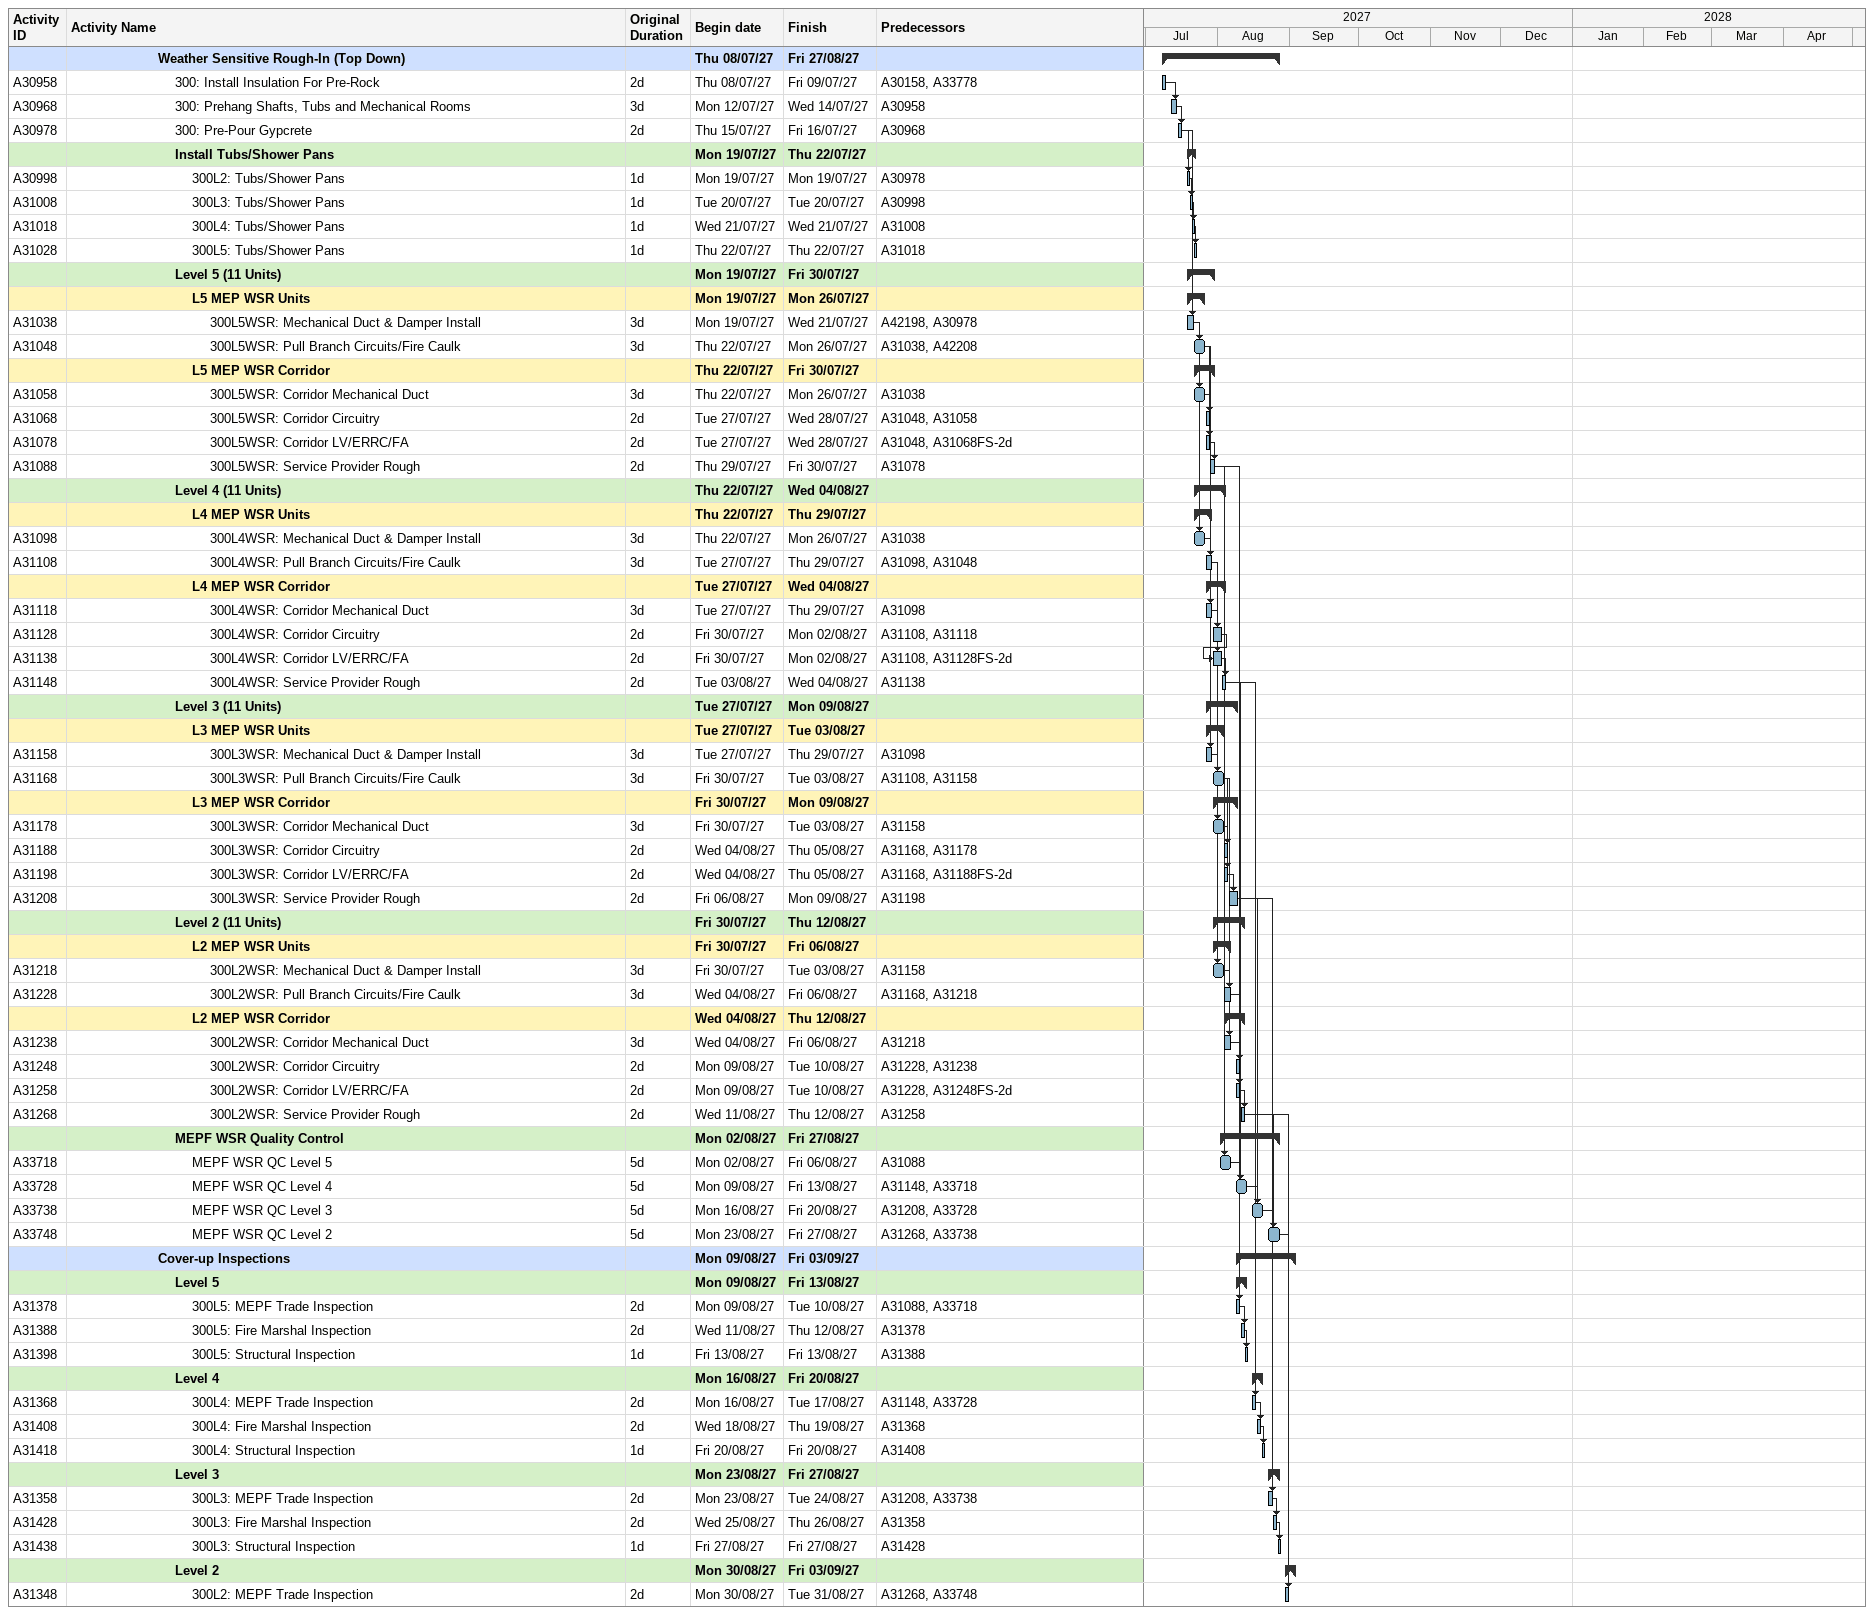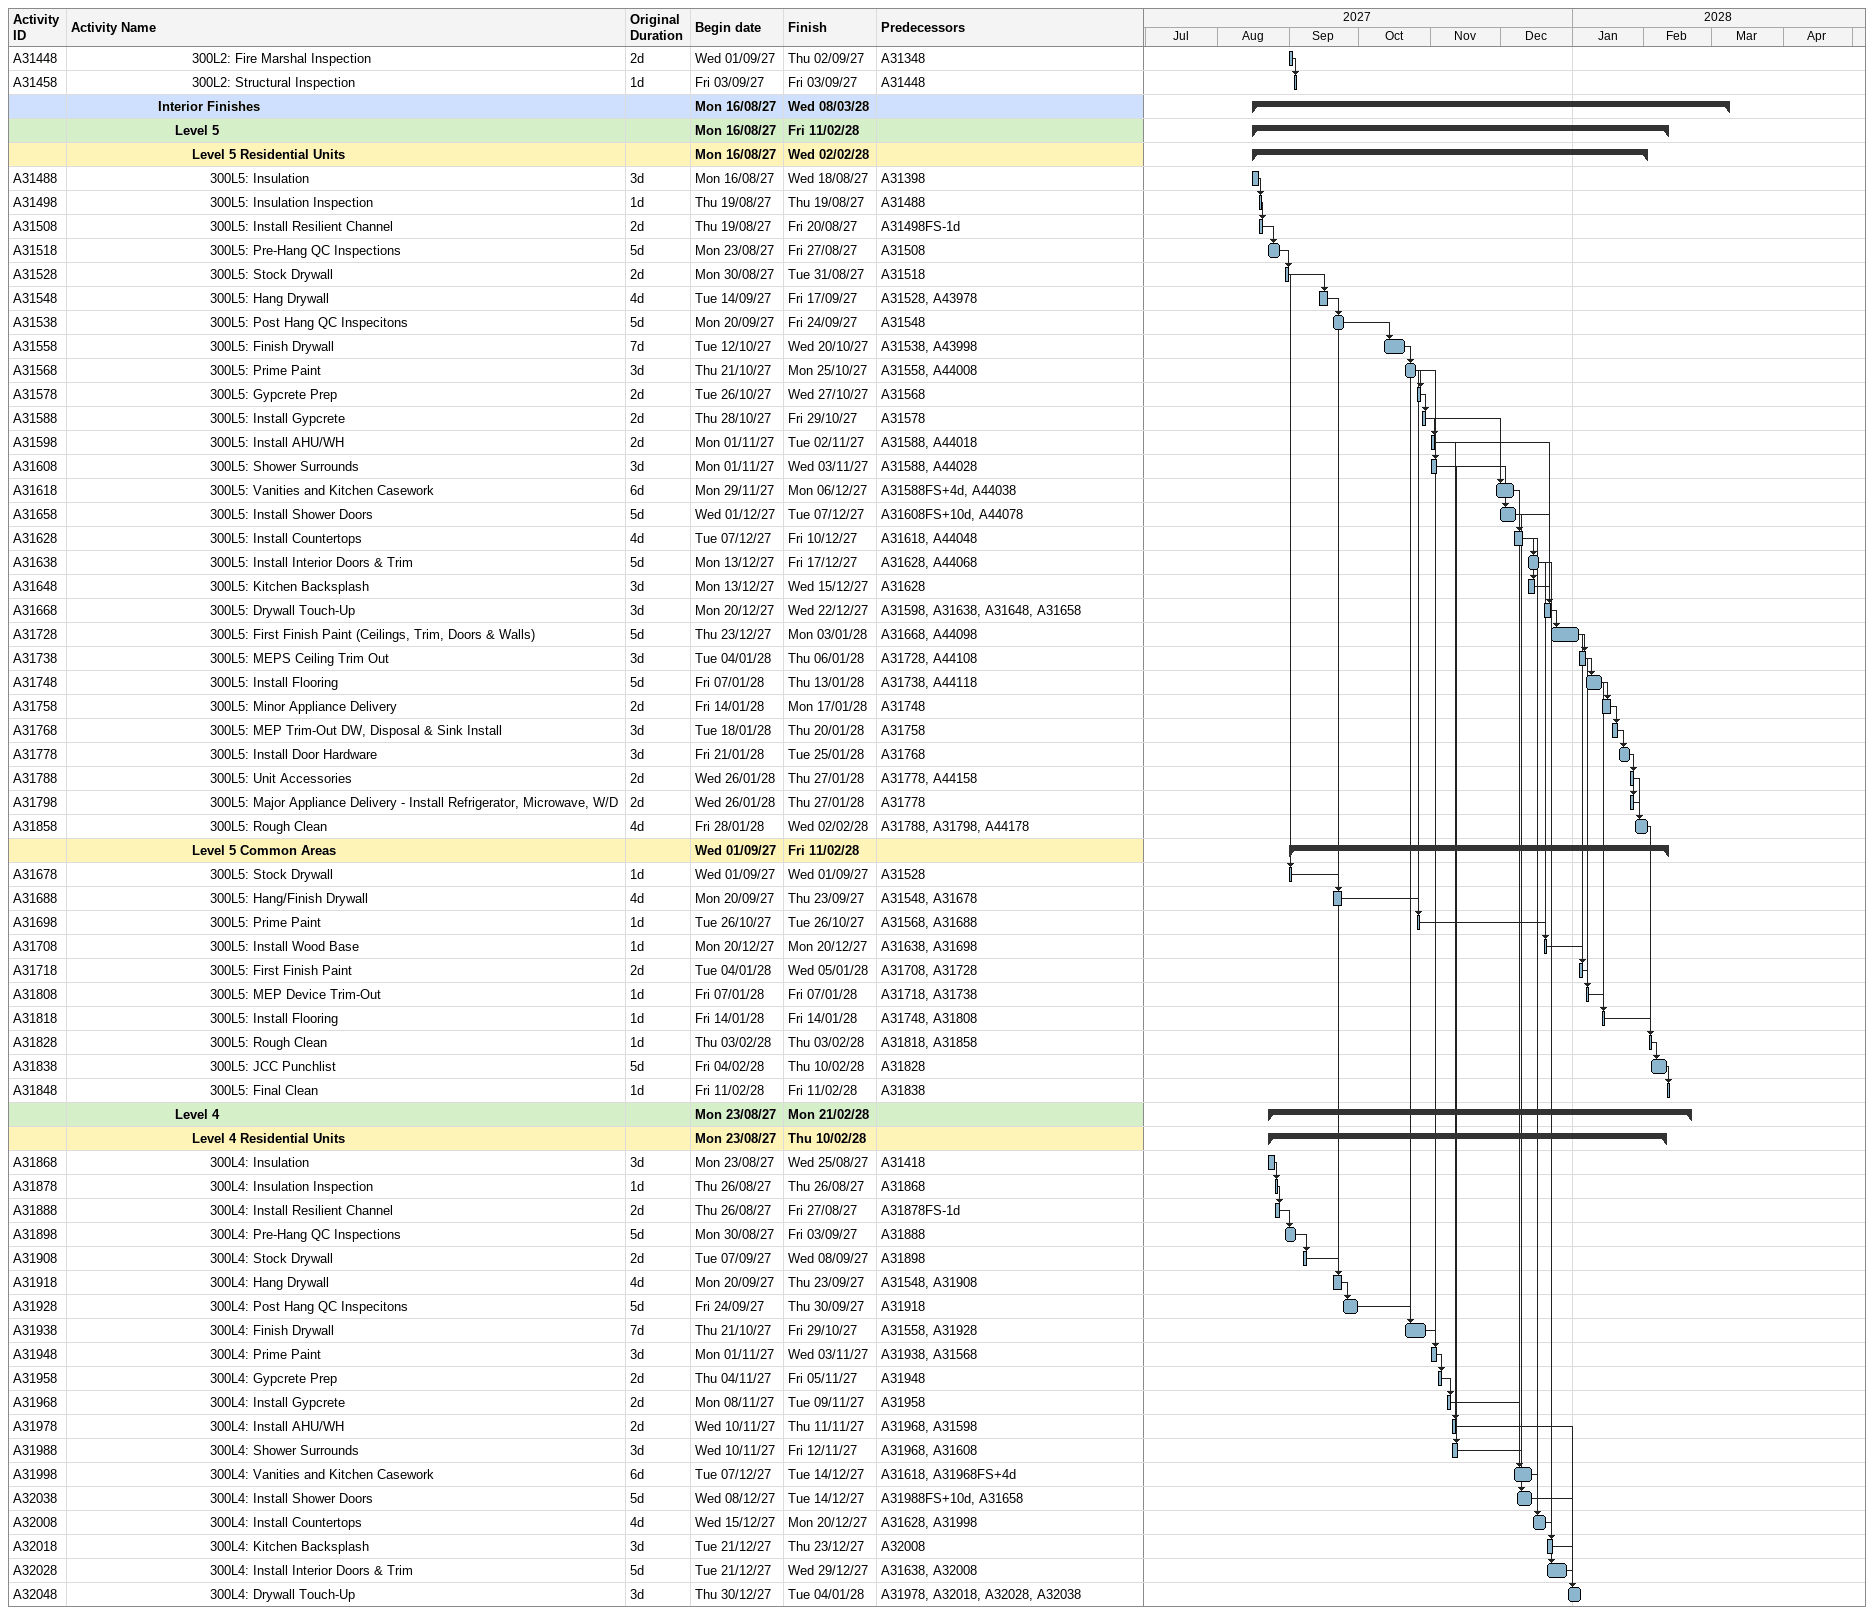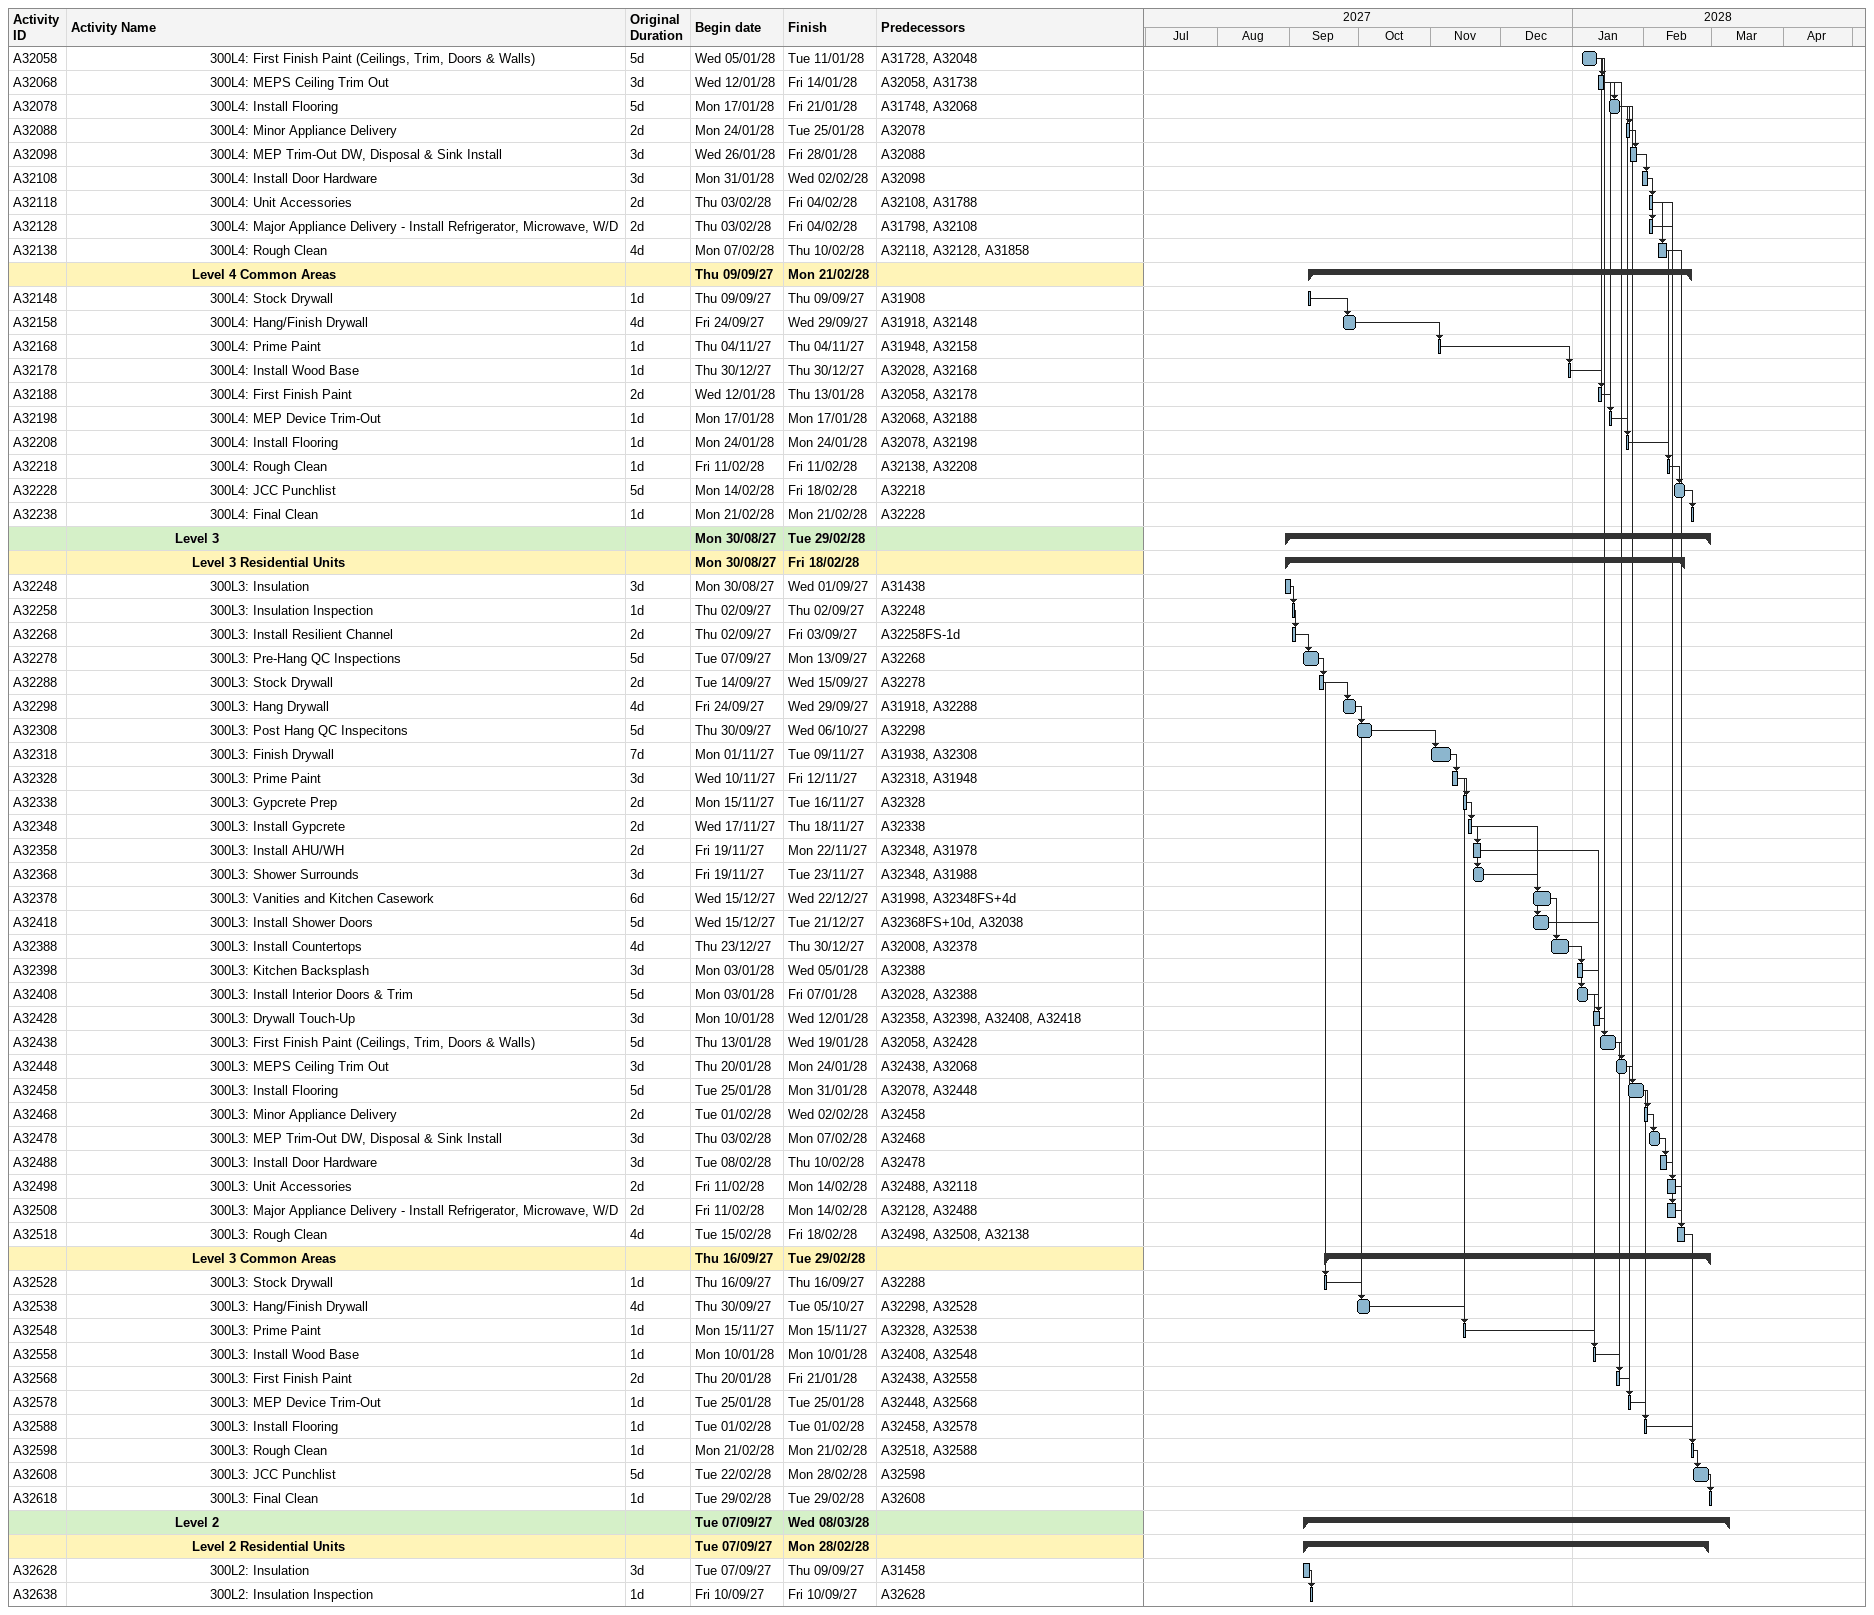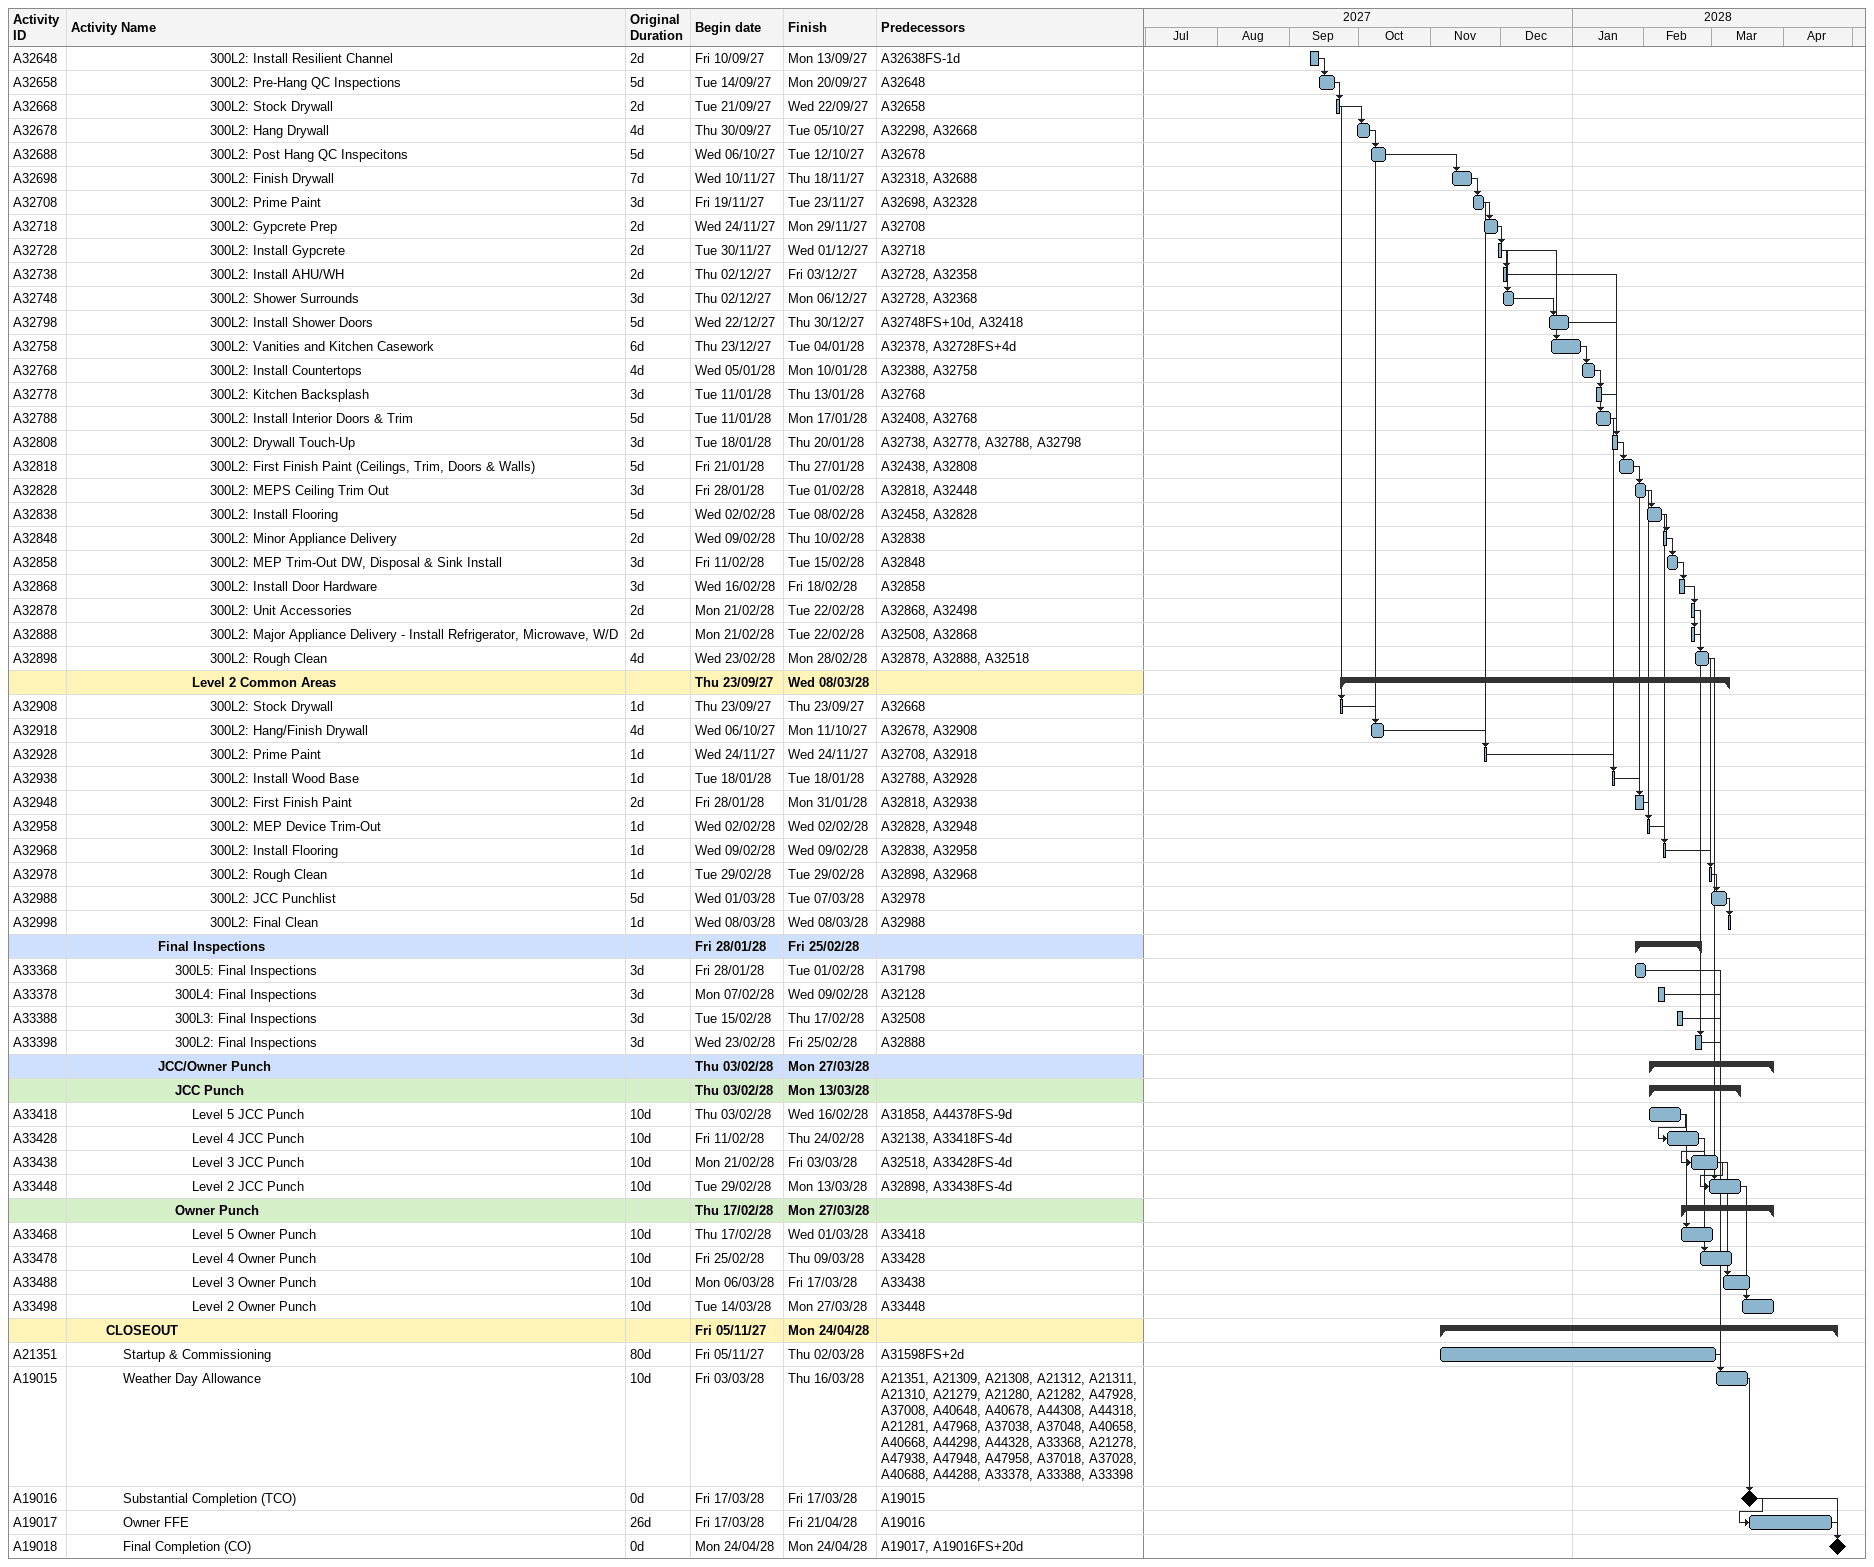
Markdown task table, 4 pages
| ID | Level | Task | Original duration | Start | Finish | Predecessors |
|---|---|---|---|---|---|---|
|  | 6 | **Weather Sensitive Rough-In (Top Down)** |  | 2027-07-08 | 2027-08-27 |  |
| A30958 | 7 | 300: Install Insulation For Pre-Rock | 2d | 2027-07-08 | 2027-07-09 | A30158, A33778 |
| A30968 | 7 | 300: Prehang Shafts, Tubs and Mechanical Rooms | 3d | 2027-07-12 | 2027-07-14 | A30958 |
| A30978 | 7 | 300: Pre-Pour Gypcrete | 2d | 2027-07-15 | 2027-07-16 | A30968 |
|  | 7 | **Install Tubs/Shower Pans** |  | 2027-07-19 | 2027-07-22 |  |
| A30998 | 8 | 300L2: Tubs/Shower Pans | 1d | 2027-07-19 | 2027-07-19 | A30978 |
| A31008 | 8 | 300L3: Tubs/Shower Pans | 1d | 2027-07-20 | 2027-07-20 | A30998 |
| A31018 | 8 | 300L4: Tubs/Shower Pans | 1d | 2027-07-21 | 2027-07-21 | A31008 |
| A31028 | 8 | 300L5: Tubs/Shower Pans | 1d | 2027-07-22 | 2027-07-22 | A31018 |
|  | 7 | **Level 5 (11 Units)** |  | 2027-07-19 | 2027-07-30 |  |
|  | 8 | **L5 MEP WSR Units** |  | 2027-07-19 | 2027-07-26 |  |
| A31038 | 9 | 300L5WSR: Mechanical Duct & Damper Install | 3d | 2027-07-19 | 2027-07-21 | A42198, A30978 |
| A31048 | 9 | 300L5WSR: Pull Branch Circuits/Fire Caulk | 3d | 2027-07-22 | 2027-07-26 | A31038, A42208 |
|  | 8 | **L5 MEP WSR Corridor** |  | 2027-07-22 | 2027-07-30 |  |
| A31058 | 9 | 300L5WSR: Corridor Mechanical Duct | 3d | 2027-07-22 | 2027-07-26 | A31038 |
| A31068 | 9 | 300L5WSR: Corridor Circuitry | 2d | 2027-07-27 | 2027-07-28 | A31048, A31058 |
| A31078 | 9 | 300L5WSR: Corridor LV/ERRC/FA | 2d | 2027-07-27 | 2027-07-28 | A31048, A31068FS-2d |
| A31088 | 9 | 300L5WSR: Service Provider Rough | 2d | 2027-07-29 | 2027-07-30 | A31078 |
|  | 7 | **Level 4 (11 Units)** |  | 2027-07-22 | 2027-08-04 |  |
|  | 8 | **L4 MEP WSR Units** |  | 2027-07-22 | 2027-07-29 |  |
| A31098 | 9 | 300L4WSR: Mechanical Duct & Damper Install | 3d | 2027-07-22 | 2027-07-26 | A31038 |
| A31108 | 9 | 300L4WSR: Pull Branch Circuits/Fire Caulk | 3d | 2027-07-27 | 2027-07-29 | A31098, A31048 |
|  | 8 | **L4 MEP WSR Corridor** |  | 2027-07-27 | 2027-08-04 |  |
| A31118 | 9 | 300L4WSR: Corridor Mechanical Duct | 3d | 2027-07-27 | 2027-07-29 | A31098 |
| A31128 | 9 | 300L4WSR: Corridor Circuitry | 2d | 2027-07-30 | 2027-08-02 | A31108, A31118 |
| A31138 | 9 | 300L4WSR: Corridor LV/ERRC/FA | 2d | 2027-07-30 | 2027-08-02 | A31108, A31128FS-2d |
| A31148 | 9 | 300L4WSR: Service Provider Rough | 2d | 2027-08-03 | 2027-08-04 | A31138 |
|  | 7 | **Level 3 (11 Units)** |  | 2027-07-27 | 2027-08-09 |  |
|  | 8 | **L3 MEP WSR Units** |  | 2027-07-27 | 2027-08-03 |  |
| A31158 | 9 | 300L3WSR: Mechanical Duct & Damper Install | 3d | 2027-07-27 | 2027-07-29 | A31098 |
| A31168 | 9 | 300L3WSR: Pull Branch Circuits/Fire Caulk | 3d | 2027-07-30 | 2027-08-03 | A31108, A31158 |
|  | 8 | **L3 MEP WSR Corridor** |  | 2027-07-30 | 2027-08-09 |  |
| A31178 | 9 | 300L3WSR: Corridor Mechanical Duct | 3d | 2027-07-30 | 2027-08-03 | A31158 |
| A31188 | 9 | 300L3WSR: Corridor Circuitry | 2d | 2027-08-04 | 2027-08-05 | A31168, A31178 |
| A31198 | 9 | 300L3WSR: Corridor LV/ERRC/FA | 2d | 2027-08-04 | 2027-08-05 | A31168, A31188FS-2d |
| A31208 | 9 | 300L3WSR: Service Provider Rough | 2d | 2027-08-06 | 2027-08-09 | A31198 |
|  | 7 | **Level 2 (11 Units)** |  | 2027-07-30 | 2027-08-12 |  |
|  | 8 | **L2 MEP WSR Units** |  | 2027-07-30 | 2027-08-06 |  |
| A31218 | 9 | 300L2WSR: Mechanical Duct & Damper Install | 3d | 2027-07-30 | 2027-08-03 | A31158 |
| A31228 | 9 | 300L2WSR: Pull Branch Circuits/Fire Caulk | 3d | 2027-08-04 | 2027-08-06 | A31168, A31218 |
|  | 8 | **L2 MEP WSR Corridor** |  | 2027-08-04 | 2027-08-12 |  |
| A31238 | 9 | 300L2WSR: Corridor Mechanical Duct | 3d | 2027-08-04 | 2027-08-06 | A31218 |
| A31248 | 9 | 300L2WSR: Corridor Circuitry | 2d | 2027-08-09 | 2027-08-10 | A31228, A31238 |
| A31258 | 9 | 300L2WSR: Corridor LV/ERRC/FA | 2d | 2027-08-09 | 2027-08-10 | A31228, A31248FS-2d |
| A31268 | 9 | 300L2WSR: Service Provider Rough | 2d | 2027-08-11 | 2027-08-12 | A31258 |
|  | 7 | **MEPF WSR Quality Control** |  | 2027-08-02 | 2027-08-27 |  |
| A33718 | 8 | MEPF WSR QC Level 5 | 5d | 2027-08-02 | 2027-08-06 | A31088 |
| A33728 | 8 | MEPF WSR QC Level 4 | 5d | 2027-08-09 | 2027-08-13 | A31148, A33718 |
| A33738 | 8 | MEPF WSR QC Level 3 | 5d | 2027-08-16 | 2027-08-20 | A31208, A33728 |
| A33748 | 8 | MEPF WSR QC Level 2 | 5d | 2027-08-23 | 2027-08-27 | A31268, A33738 |
|  | 6 | **Cover-up Inspections** |  | 2027-08-09 | 2027-09-03 |  |
|  | 7 | **Level 5** |  | 2027-08-09 | 2027-08-13 |  |
| A31378 | 8 | 300L5: MEPF Trade Inspection | 2d | 2027-08-09 | 2027-08-10 | A31088, A33718 |
| A31388 | 8 | 300L5: Fire Marshal Inspection | 2d | 2027-08-11 | 2027-08-12 | A31378 |
| A31398 | 8 | 300L5: Structural Inspection | 1d | 2027-08-13 | 2027-08-13 | A31388 |
|  | 7 | **Level 4** |  | 2027-08-16 | 2027-08-20 |  |
| A31368 | 8 | 300L4: MEPF Trade Inspection | 2d | 2027-08-16 | 2027-08-17 | A31148, A33728 |
| A31408 | 8 | 300L4: Fire Marshal Inspection | 2d | 2027-08-18 | 2027-08-19 | A31368 |
| A31418 | 8 | 300L4: Structural Inspection | 1d | 2027-08-20 | 2027-08-20 | A31408 |
|  | 7 | **Level 3** |  | 2027-08-23 | 2027-08-27 |  |
| A31358 | 8 | 300L3: MEPF Trade Inspection | 2d | 2027-08-23 | 2027-08-24 | A31208, A33738 |
| A31428 | 8 | 300L3: Fire Marshal Inspection | 2d | 2027-08-25 | 2027-08-26 | A31358 |
| A31438 | 8 | 300L3: Structural Inspection | 1d | 2027-08-27 | 2027-08-27 | A31428 |
|  | 7 | **Level 2** |  | 2027-08-30 | 2027-09-03 |  |
| A31348 | 8 | 300L2: MEPF Trade Inspection | 2d | 2027-08-30 | 2027-08-31 | A31268, A33748 |
| A31448 | 8 | 300L2: Fire Marshal Inspection | 2d | 2027-09-01 | 2027-09-02 | A31348 |
| A31458 | 8 | 300L2: Structural Inspection | 1d | 2027-09-03 | 2027-09-03 | A31448 |
|  | 6 | **Interior Finishes** |  | 2027-08-16 | 2028-03-08 |  |
|  | 7 | **Level 5** |  | 2027-08-16 | 2028-02-11 |  |
|  | 8 | **Level 5 Residential Units** |  | 2027-08-16 | 2028-02-02 |  |
| A31488 | 9 | 300L5: Insulation | 3d | 2027-08-16 | 2027-08-18 | A31398 |
| A31498 | 9 | 300L5: Insulation Inspection | 1d | 2027-08-19 | 2027-08-19 | A31488 |
| A31508 | 9 | 300L5: Install Resilient Channel | 2d | 2027-08-19 | 2027-08-20 | A31498FS-1d |
| A31518 | 9 | 300L5: Pre-Hang QC Inspections | 5d | 2027-08-23 | 2027-08-27 | A31508 |
| A31528 | 9 | 300L5: Stock Drywall | 2d | 2027-08-30 | 2027-08-31 | A31518 |
| A31548 | 9 | 300L5: Hang Drywall | 4d | 2027-09-14 | 2027-09-17 | A31528, A43978 |
| A31538 | 9 | 300L5: Post Hang QC Inspecitons | 5d | 2027-09-20 | 2027-09-24 | A31548 |
| A31558 | 9 | 300L5: Finish Drywall | 7d | 2027-10-12 | 2027-10-20 | A31538, A43998 |
| A31568 | 9 | 300L5: Prime Paint | 3d | 2027-10-21 | 2027-10-25 | A31558, A44008 |
| A31578 | 9 | 300L5: Gypcrete Prep | 2d | 2027-10-26 | 2027-10-27 | A31568 |
| A31588 | 9 | 300L5: Install Gypcrete | 2d | 2027-10-28 | 2027-10-29 | A31578 |
| A31598 | 9 | 300L5: Install AHU/WH | 2d | 2027-11-01 | 2027-11-02 | A31588, A44018 |
| A31608 | 9 | 300L5: Shower Surrounds | 3d | 2027-11-01 | 2027-11-03 | A31588, A44028 |
| A31618 | 9 | 300L5: Vanities and Kitchen Casework | 6d | 2027-11-29 | 2027-12-06 | A31588FS+4d, A44038 |
| A31658 | 9 | 300L5: Install Shower Doors | 5d | 2027-12-01 | 2027-12-07 | A31608FS+10d, A44078 |
| A31628 | 9 | 300L5: Install Countertops | 4d | 2027-12-07 | 2027-12-10 | A31618, A44048 |
| A31638 | 9 | 300L5: Install Interior Doors & Trim | 5d | 2027-12-13 | 2027-12-17 | A31628, A44068 |
| A31648 | 9 | 300L5: Kitchen Backsplash | 3d | 2027-12-13 | 2027-12-15 | A31628 |
| A31668 | 9 | 300L5: Drywall Touch-Up | 3d | 2027-12-20 | 2027-12-22 | A31598, A31638, A31648, A31658 |
| A31728 | 9 | 300L5: First Finish Paint (Ceilings, Trim, Doors & Walls) | 5d | 2027-12-23 | 2028-01-03 | A31668, A44098 |
| A31738 | 9 | 300L5: MEPS Ceiling Trim Out | 3d | 2028-01-04 | 2028-01-06 | A31728, A44108 |
| A31748 | 9 | 300L5: Install Flooring | 5d | 2028-01-07 | 2028-01-13 | A31738, A44118 |
| A31758 | 9 | 300L5: Minor Appliance Delivery | 2d | 2028-01-14 | 2028-01-17 | A31748 |
| A31768 | 9 | 300L5: MEP Trim-Out DW, Disposal & Sink Install | 3d | 2028-01-18 | 2028-01-20 | A31758 |
| A31778 | 9 | 300L5: Install Door Hardware | 3d | 2028-01-21 | 2028-01-25 | A31768 |
| A31788 | 9 | 300L5: Unit Accessories | 2d | 2028-01-26 | 2028-01-27 | A31778, A44158 |
| A31798 | 9 | 300L5: Major Appliance Delivery - Install Refrigerator, Microwave, W/D | 2d | 2028-01-26 | 2028-01-27 | A31778 |
| A31858 | 9 | 300L5: Rough Clean | 4d | 2028-01-28 | 2028-02-02 | A31788, A31798, A44178 |
|  | 8 | **Level 5 Common Areas** |  | 2027-09-01 | 2028-02-11 |  |
| A31678 | 9 | 300L5: Stock Drywall | 1d | 2027-09-01 | 2027-09-01 | A31528 |
| A31688 | 9 | 300L5: Hang/Finish Drywall | 4d | 2027-09-20 | 2027-09-23 | A31548, A31678 |
| A31698 | 9 | 300L5: Prime Paint | 1d | 2027-10-26 | 2027-10-26 | A31568, A31688 |
| A31708 | 9 | 300L5: Install Wood Base | 1d | 2027-12-20 | 2027-12-20 | A31638, A31698 |
| A31718 | 9 | 300L5: First Finish Paint | 2d | 2028-01-04 | 2028-01-05 | A31708, A31728 |
| A31808 | 9 | 300L5: MEP Device Trim-Out | 1d | 2028-01-07 | 2028-01-07 | A31718, A31738 |
| A31818 | 9 | 300L5: Install Flooring | 1d | 2028-01-14 | 2028-01-14 | A31748, A31808 |
| A31828 | 9 | 300L5: Rough Clean | 1d | 2028-02-03 | 2028-02-03 | A31818, A31858 |
| A31838 | 9 | 300L5: JCC Punchlist | 5d | 2028-02-04 | 2028-02-10 | A31828 |
| A31848 | 9 | 300L5: Final Clean | 1d | 2028-02-11 | 2028-02-11 | A31838 |
|  | 7 | **Level 4** |  | 2027-08-23 | 2028-02-21 |  |
|  | 8 | **Level 4 Residential Units** |  | 2027-08-23 | 2028-02-10 |  |
| A31868 | 9 | 300L4: Insulation | 3d | 2027-08-23 | 2027-08-25 | A31418 |
| A31878 | 9 | 300L4: Insulation Inspection | 1d | 2027-08-26 | 2027-08-26 | A31868 |
| A31888 | 9 | 300L4: Install Resilient Channel | 2d | 2027-08-26 | 2027-08-27 | A31878FS-1d |
| A31898 | 9 | 300L4: Pre-Hang QC Inspections | 5d | 2027-08-30 | 2027-09-03 | A31888 |
| A31908 | 9 | 300L4: Stock Drywall | 2d | 2027-09-07 | 2027-09-08 | A31898 |
| A31918 | 9 | 300L4: Hang Drywall | 4d | 2027-09-20 | 2027-09-23 | A31548, A31908 |
| A31928 | 9 | 300L4: Post Hang QC Inspecitons | 5d | 2027-09-24 | 2027-09-30 | A31918 |
| A31938 | 9 | 300L4: Finish Drywall | 7d | 2027-10-21 | 2027-10-29 | A31558, A31928 |
| A31948 | 9 | 300L4: Prime Paint | 3d | 2027-11-01 | 2027-11-03 | A31938, A31568 |
| A31958 | 9 | 300L4: Gypcrete Prep | 2d | 2027-11-04 | 2027-11-05 | A31948 |
| A31968 | 9 | 300L4: Install Gypcrete | 2d | 2027-11-08 | 2027-11-09 | A31958 |
| A31978 | 9 | 300L4: Install AHU/WH | 2d | 2027-11-10 | 2027-11-11 | A31968, A31598 |
| A31988 | 9 | 300L4: Shower Surrounds | 3d | 2027-11-10 | 2027-11-12 | A31968, A31608 |
| A31998 | 9 | 300L4: Vanities and Kitchen Casework | 6d | 2027-12-07 | 2027-12-14 | A31618, A31968FS+4d |
| A32038 | 9 | 300L4: Install Shower Doors | 5d | 2027-12-08 | 2027-12-14 | A31988FS+10d, A31658 |
| A32008 | 9 | 300L4: Install Countertops | 4d | 2027-12-15 | 2027-12-20 | A31628, A31998 |
| A32018 | 9 | 300L4: Kitchen Backsplash | 3d | 2027-12-21 | 2027-12-23 | A32008 |
| A32028 | 9 | 300L4: Install Interior Doors & Trim | 5d | 2027-12-21 | 2027-12-29 | A31638, A32008 |
| A32048 | 9 | 300L4: Drywall Touch-Up | 3d | 2027-12-30 | 2028-01-04 | A31978, A32018, A32028, A32038 |
| A32058 | 9 | 300L4: First Finish Paint (Ceilings, Trim, Doors & Walls) | 5d | 2028-01-05 | 2028-01-11 | A31728, A32048 |
| A32068 | 9 | 300L4: MEPS Ceiling Trim Out | 3d | 2028-01-12 | 2028-01-14 | A32058, A31738 |
| A32078 | 9 | 300L4: Install Flooring | 5d | 2028-01-17 | 2028-01-21 | A31748, A32068 |
| A32088 | 9 | 300L4: Minor Appliance Delivery | 2d | 2028-01-24 | 2028-01-25 | A32078 |
| A32098 | 9 | 300L4: MEP Trim-Out DW, Disposal & Sink Install | 3d | 2028-01-26 | 2028-01-28 | A32088 |
| A32108 | 9 | 300L4: Install Door Hardware | 3d | 2028-01-31 | 2028-02-02 | A32098 |
| A32118 | 9 | 300L4: Unit Accessories | 2d | 2028-02-03 | 2028-02-04 | A32108, A31788 |
| A32128 | 9 | 300L4: Major Appliance Delivery - Install Refrigerator, Microwave, W/D | 2d | 2028-02-03 | 2028-02-04 | A31798, A32108 |
| A32138 | 9 | 300L4: Rough Clean | 4d | 2028-02-07 | 2028-02-10 | A32118, A32128, A31858 |
|  | 8 | **Level 4 Common Areas** |  | 2027-09-09 | 2028-02-21 |  |
| A32148 | 9 | 300L4: Stock Drywall | 1d | 2027-09-09 | 2027-09-09 | A31908 |
| A32158 | 9 | 300L4: Hang/Finish Drywall | 4d | 2027-09-24 | 2027-09-29 | A31918, A32148 |
| A32168 | 9 | 300L4: Prime Paint | 1d | 2027-11-04 | 2027-11-04 | A31948, A32158 |
| A32178 | 9 | 300L4: Install Wood Base | 1d | 2027-12-30 | 2027-12-30 | A32028, A32168 |
| A32188 | 9 | 300L4: First Finish Paint | 2d | 2028-01-12 | 2028-01-13 | A32058, A32178 |
| A32198 | 9 | 300L4: MEP Device Trim-Out | 1d | 2028-01-17 | 2028-01-17 | A32068, A32188 |
| A32208 | 9 | 300L4: Install Flooring | 1d | 2028-01-24 | 2028-01-24 | A32078, A32198 |
| A32218 | 9 | 300L4: Rough Clean | 1d | 2028-02-11 | 2028-02-11 | A32138, A32208 |
| A32228 | 9 | 300L4: JCC Punchlist | 5d | 2028-02-14 | 2028-02-18 | A32218 |
| A32238 | 9 | 300L4: Final Clean | 1d | 2028-02-21 | 2028-02-21 | A32228 |
|  | 7 | **Level 3** |  | 2027-08-30 | 2028-02-29 |  |
|  | 8 | **Level 3 Residential Units** |  | 2027-08-30 | 2028-02-18 |  |
| A32248 | 9 | 300L3: Insulation | 3d | 2027-08-30 | 2027-09-01 | A31438 |
| A32258 | 9 | 300L3: Insulation Inspection | 1d | 2027-09-02 | 2027-09-02 | A32248 |
| A32268 | 9 | 300L3: Install Resilient Channel | 2d | 2027-09-02 | 2027-09-03 | A32258FS-1d |
| A32278 | 9 | 300L3: Pre-Hang QC Inspections | 5d | 2027-09-07 | 2027-09-13 | A32268 |
| A32288 | 9 | 300L3: Stock Drywall | 2d | 2027-09-14 | 2027-09-15 | A32278 |
| A32298 | 9 | 300L3: Hang Drywall | 4d | 2027-09-24 | 2027-09-29 | A31918, A32288 |
| A32308 | 9 | 300L3: Post Hang QC Inspecitons | 5d | 2027-09-30 | 2027-10-06 | A32298 |
| A32318 | 9 | 300L3: Finish Drywall | 7d | 2027-11-01 | 2027-11-09 | A31938, A32308 |
| A32328 | 9 | 300L3: Prime Paint | 3d | 2027-11-10 | 2027-11-12 | A32318, A31948 |
| A32338 | 9 | 300L3: Gypcrete Prep | 2d | 2027-11-15 | 2027-11-16 | A32328 |
| A32348 | 9 | 300L3: Install Gypcrete | 2d | 2027-11-17 | 2027-11-18 | A32338 |
| A32358 | 9 | 300L3: Install AHU/WH | 2d | 2027-11-19 | 2027-11-22 | A32348, A31978 |
| A32368 | 9 | 300L3: Shower Surrounds | 3d | 2027-11-19 | 2027-11-23 | A32348, A31988 |
| A32378 | 9 | 300L3: Vanities and Kitchen Casework | 6d | 2027-12-15 | 2027-12-22 | A31998, A32348FS+4d |
| A32418 | 9 | 300L3: Install Shower Doors | 5d | 2027-12-15 | 2027-12-21 | A32368FS+10d, A32038 |
| A32388 | 9 | 300L3: Install Countertops | 4d | 2027-12-23 | 2027-12-30 | A32008, A32378 |
| A32398 | 9 | 300L3: Kitchen Backsplash | 3d | 2028-01-03 | 2028-01-05 | A32388 |
| A32408 | 9 | 300L3: Install Interior Doors & Trim | 5d | 2028-01-03 | 2028-01-07 | A32028, A32388 |
| A32428 | 9 | 300L3: Drywall Touch-Up | 3d | 2028-01-10 | 2028-01-12 | A32358, A32398, A32408, A32418 |
| A32438 | 9 | 300L3: First Finish Paint (Ceilings, Trim, Doors & Walls) | 5d | 2028-01-13 | 2028-01-19 | A32058, A32428 |
| A32448 | 9 | 300L3: MEPS Ceiling Trim Out | 3d | 2028-01-20 | 2028-01-24 | A32438, A32068 |
| A32458 | 9 | 300L3: Install Flooring | 5d | 2028-01-25 | 2028-01-31 | A32078, A32448 |
| A32468 | 9 | 300L3: Minor Appliance Delivery | 2d | 2028-02-01 | 2028-02-02 | A32458 |
| A32478 | 9 | 300L3: MEP Trim-Out DW, Disposal & Sink Install | 3d | 2028-02-03 | 2028-02-07 | A32468 |
| A32488 | 9 | 300L3: Install Door Hardware | 3d | 2028-02-08 | 2028-02-10 | A32478 |
| A32498 | 9 | 300L3: Unit Accessories | 2d | 2028-02-11 | 2028-02-14 | A32488, A32118 |
| A32508 | 9 | 300L3: Major Appliance Delivery - Install Refrigerator, Microwave, W/D | 2d | 2028-02-11 | 2028-02-14 | A32128, A32488 |
| A32518 | 9 | 300L3: Rough Clean | 4d | 2028-02-15 | 2028-02-18 | A32498, A32508, A32138 |
|  | 8 | **Level 3 Common Areas** |  | 2027-09-16 | 2028-02-29 |  |
| A32528 | 9 | 300L3: Stock Drywall | 1d | 2027-09-16 | 2027-09-16 | A32288 |
| A32538 | 9 | 300L3: Hang/Finish Drywall | 4d | 2027-09-30 | 2027-10-05 | A32298, A32528 |
| A32548 | 9 | 300L3: Prime Paint | 1d | 2027-11-15 | 2027-11-15 | A32328, A32538 |
| A32558 | 9 | 300L3: Install Wood Base | 1d | 2028-01-10 | 2028-01-10 | A32408, A32548 |
| A32568 | 9 | 300L3: First Finish Paint | 2d | 2028-01-20 | 2028-01-21 | A32438, A32558 |
| A32578 | 9 | 300L3: MEP Device Trim-Out | 1d | 2028-01-25 | 2028-01-25 | A32448, A32568 |
| A32588 | 9 | 300L3: Install Flooring | 1d | 2028-02-01 | 2028-02-01 | A32458, A32578 |
| A32598 | 9 | 300L3: Rough Clean | 1d | 2028-02-21 | 2028-02-21 | A32518, A32588 |
| A32608 | 9 | 300L3: JCC Punchlist | 5d | 2028-02-22 | 2028-02-28 | A32598 |
| A32618 | 9 | 300L3: Final Clean | 1d | 2028-02-29 | 2028-02-29 | A32608 |
|  | 7 | **Level 2** |  | 2027-09-07 | 2028-03-08 |  |
|  | 8 | **Level 2 Residential Units** |  | 2027-09-07 | 2028-02-28 |  |
| A32628 | 9 | 300L2: Insulation | 3d | 2027-09-07 | 2027-09-09 | A31458 |
| A32638 | 9 | 300L2: Insulation Inspection | 1d | 2027-09-10 | 2027-09-10 | A32628 |
| A32648 | 9 | 300L2: Install Resilient Channel | 2d | 2027-09-10 | 2027-09-13 | A32638FS-1d |
| A32658 | 9 | 300L2: Pre-Hang QC Inspections | 5d | 2027-09-14 | 2027-09-20 | A32648 |
| A32668 | 9 | 300L2: Stock Drywall | 2d | 2027-09-21 | 2027-09-22 | A32658 |
| A32678 | 9 | 300L2: Hang Drywall | 4d | 2027-09-30 | 2027-10-05 | A32298, A32668 |
| A32688 | 9 | 300L2: Post Hang QC Inspecitons | 5d | 2027-10-06 | 2027-10-12 | A32678 |
| A32698 | 9 | 300L2: Finish Drywall | 7d | 2027-11-10 | 2027-11-18 | A32318, A32688 |
| A32708 | 9 | 300L2: Prime Paint | 3d | 2027-11-19 | 2027-11-23 | A32698, A32328 |
| A32718 | 9 | 300L2: Gypcrete Prep | 2d | 2027-11-24 | 2027-11-29 | A32708 |
| A32728 | 9 | 300L2: Install Gypcrete | 2d | 2027-11-30 | 2027-12-01 | A32718 |
| A32738 | 9 | 300L2: Install AHU/WH | 2d | 2027-12-02 | 2027-12-03 | A32728, A32358 |
| A32748 | 9 | 300L2: Shower Surrounds | 3d | 2027-12-02 | 2027-12-06 | A32728, A32368 |
| A32798 | 9 | 300L2: Install Shower Doors | 5d | 2027-12-22 | 2027-12-30 | A32748FS+10d, A32418 |
| A32758 | 9 | 300L2: Vanities and Kitchen Casework | 6d | 2027-12-23 | 2028-01-04 | A32378, A32728FS+4d |
| A32768 | 9 | 300L2: Install Countertops | 4d | 2028-01-05 | 2028-01-10 | A32388, A32758 |
| A32778 | 9 | 300L2: Kitchen Backsplash | 3d | 2028-01-11 | 2028-01-13 | A32768 |
| A32788 | 9 | 300L2: Install Interior Doors & Trim | 5d | 2028-01-11 | 2028-01-17 | A32408, A32768 |
| A32808 | 9 | 300L2: Drywall Touch-Up | 3d | 2028-01-18 | 2028-01-20 | A32738, A32778, A32788, A32798 |
| A32818 | 9 | 300L2: First Finish Paint (Ceilings, Trim, Doors & Walls) | 5d | 2028-01-21 | 2028-01-27 | A32438, A32808 |
| A32828 | 9 | 300L2: MEPS Ceiling Trim Out | 3d | 2028-01-28 | 2028-02-01 | A32818, A32448 |
| A32838 | 9 | 300L2: Install Flooring | 5d | 2028-02-02 | 2028-02-08 | A32458, A32828 |
| A32848 | 9 | 300L2: Minor Appliance Delivery | 2d | 2028-02-09 | 2028-02-10 | A32838 |
| A32858 | 9 | 300L2: MEP Trim-Out DW, Disposal & Sink Install | 3d | 2028-02-11 | 2028-02-15 | A32848 |
| A32868 | 9 | 300L2: Install Door Hardware | 3d | 2028-02-16 | 2028-02-18 | A32858 |
| A32878 | 9 | 300L2: Unit Accessories | 2d | 2028-02-21 | 2028-02-22 | A32868, A32498 |
| A32888 | 9 | 300L2: Major Appliance Delivery - Install Refrigerator, Microwave, W/D | 2d | 2028-02-21 | 2028-02-22 | A32508, A32868 |
| A32898 | 9 | 300L2: Rough Clean | 4d | 2028-02-23 | 2028-02-28 | A32878, A32888, A32518 |
|  | 8 | **Level 2 Common Areas** |  | 2027-09-23 | 2028-03-08 |  |
| A32908 | 9 | 300L2: Stock Drywall | 1d | 2027-09-23 | 2027-09-23 | A32668 |
| A32918 | 9 | 300L2: Hang/Finish Drywall | 4d | 2027-10-06 | 2027-10-11 | A32678, A32908 |
| A32928 | 9 | 300L2: Prime Paint | 1d | 2027-11-24 | 2027-11-24 | A32708, A32918 |
| A32938 | 9 | 300L2: Install Wood Base | 1d | 2028-01-18 | 2028-01-18 | A32788, A32928 |
| A32948 | 9 | 300L2: First Finish Paint | 2d | 2028-01-28 | 2028-01-31 | A32818, A32938 |
| A32958 | 9 | 300L2: MEP Device Trim-Out | 1d | 2028-02-02 | 2028-02-02 | A32828, A32948 |
| A32968 | 9 | 300L2: Install Flooring | 1d | 2028-02-09 | 2028-02-09 | A32838, A32958 |
| A32978 | 9 | 300L2: Rough Clean | 1d | 2028-02-29 | 2028-02-29 | A32898, A32968 |
| A32988 | 9 | 300L2: JCC Punchlist | 5d | 2028-03-01 | 2028-03-07 | A32978 |
| A32998 | 9 | 300L2: Final Clean | 1d | 2028-03-08 | 2028-03-08 | A32988 |
|  | 6 | **Final Inspections** |  | 2028-01-28 | 2028-02-25 |  |
| A33368 | 7 | 300L5: Final Inspections | 3d | 2028-01-28 | 2028-02-01 | A31798 |
| A33378 | 7 | 300L4: Final Inspections | 3d | 2028-02-07 | 2028-02-09 | A32128 |
| A33388 | 7 | 300L3: Final Inspections | 3d | 2028-02-15 | 2028-02-17 | A32508 |
| A33398 | 7 | 300L2: Final Inspections | 3d | 2028-02-23 | 2028-02-25 | A32888 |
|  | 6 | **JCC/Owner Punch** |  | 2028-02-03 | 2028-03-27 |  |
|  | 7 | **JCC Punch** |  | 2028-02-03 | 2028-03-13 |  |
| A33418 | 8 | Level 5 JCC Punch | 10d | 2028-02-03 | 2028-02-16 | A31858, A44378FS-9d |
| A33428 | 8 | Level 4 JCC Punch | 10d | 2028-02-11 | 2028-02-24 | A32138, A33418FS-4d |
| A33438 | 8 | Level 3 JCC Punch | 10d | 2028-02-21 | 2028-03-03 | A32518, A33428FS-4d |
| A33448 | 8 | Level 2 JCC Punch | 10d | 2028-02-29 | 2028-03-13 | A32898, A33438FS-4d |
|  | 7 | **Owner Punch** |  | 2028-02-17 | 2028-03-27 |  |
| A33468 | 8 | Level 5 Owner Punch | 10d | 2028-02-17 | 2028-03-01 | A33418 |
| A33478 | 8 | Level 4 Owner Punch | 10d | 2028-02-25 | 2028-03-09 | A33428 |
| A33488 | 8 | Level 3 Owner Punch | 10d | 2028-03-06 | 2028-03-17 | A33438 |
| A33498 | 8 | Level 2 Owner Punch | 10d | 2028-03-14 | 2028-03-27 | A33448 |
|  | 3 | **CLOSEOUT** |  | 2027-11-05 | 2028-04-24 |  |
| A21351 | 4 | Startup & Commissioning | 80d | 2027-11-05 | 2028-03-02 | A31598FS+2d |
| A19015 | 4 | Weather Day Allowance | 10d | 2028-03-03 | 2028-03-16 | A21351, A21309, A21308, A21312, A21311, A21310, A21279, A21280, A21282, A47928, A37008, A40648, A40678, A44308, A44318, A21281, A47968, A37038, A37048, A40658, A40668, A44298, A44328, A33368, A21278, A47938, A47948, A47958, A37018, A37028, A40688, A44288, A33378, A33388, A33398 |
| A19016 | 4 | Substantial Completion (TCO) | 0d | 2028-03-17 | 2028-03-17 | A19015 |
| A19017 | 4 | Owner FFE | 26d | 2028-03-17 | 2028-04-21 | A19016 |
| A19018 | 4 | Final Completion (CO) | 0d | 2028-04-24 | 2028-04-24 | A19017, A19016FS+20d |
